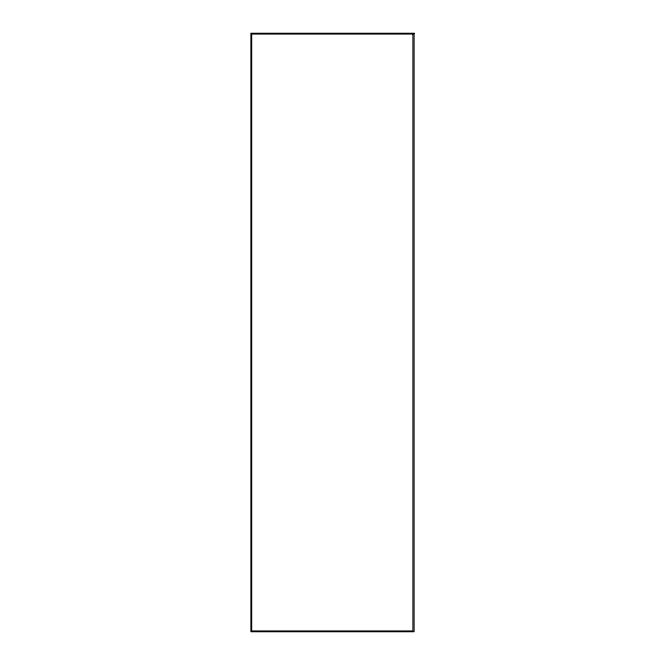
<?xml version="1.0" encoding="UTF-8"?>
<svg xmlns="http://www.w3.org/2000/svg" width="665" height="665" viewBox="0 0 665 665"><rect width="100%" height="100%" fill="white"/><g stroke="black" fill="none" stroke-linecap="round" stroke-linejoin="round"><path stroke-width="1" d="M414.112 33.25L250.888 33.25L250.888 631.75L414.112 631.75L414.112 33.25M412.89 34.065L251.703 34.065L251.703 630.935L412.89 630.935L412.89 34.065"/></g></svg>
